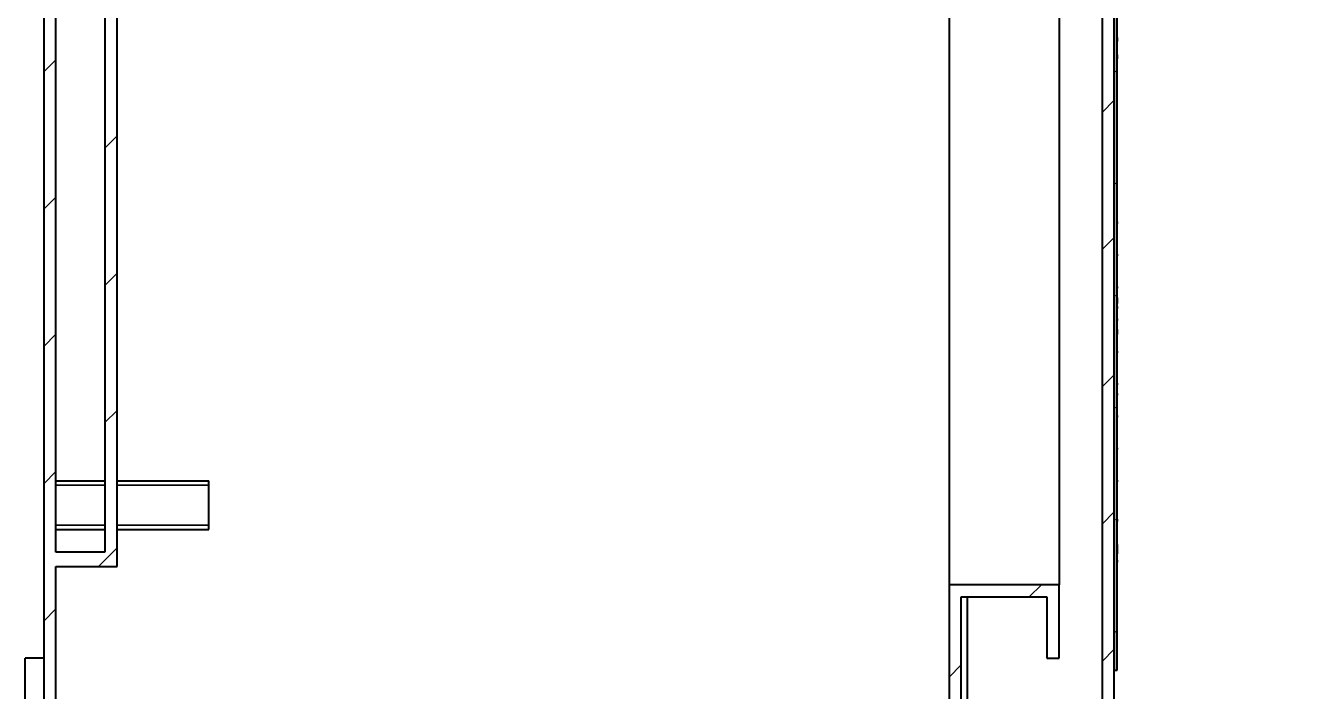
# Model space of a CAD drawing. Header units: millimetres. Extents: x 0 to 4205, y 0 to 2970.
# Drawn here: x 2761.5 to 2968.5, y 1024.3 to 1133.3 of the extents above; entities that cross this region are included whole.
import ezdxf

# ---------------------------------------------------------------- set-up
doc = ezdxf.new("R2010")
doc.units = ezdxf.units.MM
doc.header["$LTSCALE"] = 5
for name, color, linetype, lineweight in [('가시적인 것(ISO)', 3, 'Continuous', 40), ('가시적인 좁은 것(ISO)', 3, 'Continuous', 35), ('해치(ISO)', 7, 'Continuous', 18)]:
    doc.layers.add(name, color=color, linetype=linetype, lineweight=lineweight)

msp = doc.modelspace()

# ---------------------------------------------------------------- hatches: boundary and pattern name
at = {"layer": '해치(ISO)'}
h = msp.add_hatch(dxfattribs=at)
h.set_pattern_fill('ANSI31', color=256, scale=127, style=0)
h.set_pattern_definition([(45, (0, 0), (-11.22532, 11.22532), [])])
h.paths.add_polyline_path([(2834.516, 1434.762), (2832.016, 1434.762), (2828.766, 1434.762), (2828.766, 1433.762), (2827.974, 1433.762), (2827.974, 1428.762), (2831.016, 1428.762), (2831.016, 1432.762), (2832.516, 1432.762), (2832.516, 1397.762), (2912.516, 1397.762), (2912.516, 1372.762), (2930.516, 1372.762), (2930.516, 1384.762), (2928.516, 1384.762), (2928.516, 1374.762), (2914.516, 1374.762), (2914.516, 1399.762), (2834.516, 1399.762)])
h.paths.add_polyline_path([(2770.266, 1434.762), (2767.016, 1434.762), (2764.516, 1434.762), (2764.516, 1014.762), (2914.516, 1014.762), (2914.516, 1039.762), (2928.516, 1039.762), (2928.516, 1029.762), (2930.516, 1029.762), (2930.516, 1041.762), (2912.516, 1041.762), (2912.516, 1016.762), (2766.516, 1016.762), (2766.516, 1044.762), (2776.516, 1044.762), (2776.516, 1348.141), (2774.516, 1348.141), (2774.516, 1047.062), (2766.516, 1047.062), (2766.516, 1367.462), (2774.516, 1367.462), (2774.516, 1351.383), (2776.516, 1351.383), (2776.516, 1369.762), (2766.516, 1369.762), (2766.516, 1432.762), (2768.016, 1432.762), (2768.016, 1428.762), (2771.057, 1428.762), (2771.057, 1433.762), (2770.266, 1433.762)])
h.paths.add_polyline_path([(2779.516, 1434.762), (2776.766, 1434.762), (2776.766, 1433.762), (2775.974, 1433.762), (2775.974, 1428.762), (2779.016, 1428.762), (2779.016, 1432.762), (2779.516, 1432.762)])
h.paths.add_polyline_path([(2822.266, 1434.762), (2819.516, 1434.762), (2819.516, 1432.762), (2820.016, 1432.762), (2820.016, 1428.762), (2823.057, 1428.762), (2823.057, 1433.762), (2822.266, 1433.762)])
h.paths.add_polyline_path([(2923.516, 1014.762), (2923.516, 1016.762), (2915.516, 1016.762), (2915.516, 1014.762)])
h.paths.add_polyline_path([(2959.516, 1186.762), (2939.516, 1186.762), (2939.516, 1197.262), (2937.516, 1197.262), (2937.516, 1187.262), (2937.516, 1016.762), (2931.516, 1016.762), (2931.516, 1014.762), (2939.516, 1014.762), (2939.516, 1027.762), (2939.516, 1147.762), (2939.516, 1184.762), (2957.516, 1184.762), (2957.516, 1174.762), (2959.516, 1174.762)])
h.paths.add_polyline_path([(2915.516, 1397.762), (2937.516, 1397.762), (2937.516, 1337.262), (2937.516, 1327.262), (2939.516, 1327.262), (2939.516, 1337.762), (2959.516, 1337.762), (2959.516, 1349.762), (2957.516, 1349.762), (2957.516, 1339.762), (2939.516, 1339.762), (2939.516, 1399.762), (2915.516, 1399.762)])
h.paths.add_polyline_path([(2940.516, 1157.262), (2968.516, 1157.262), (2968.516, 1213.262), (2966.516, 1213.262), (2966.516, 1212.762), (2966.516, 1199.262), (2966.516, 1159.262), (2940.516, 1159.262)])
h.paths.add_polyline_path([(2968.516, 1367.262), (2940.516, 1367.262), (2940.516, 1365.262), (2966.516, 1365.262), (2966.516, 1325.262), (2966.516, 1311.762), (2966.516, 1311.262), (2968.516, 1311.262)])
h = msp.add_hatch(dxfattribs=at)
h.set_pattern_fill('ANSI31', color=256, scale=127, angle=105.00025, style=0)
h.set_pattern_definition([(150.00025, (0, 0), (-7.93744, -13.74819), [])])
h.paths.add_polyline_path([(2940.006, 1074.707), (2940.016, 1074.707), (2940.016, 1079.707), (2940.006, 1079.707), (2940.006, 1079.984), (2940.016, 1079.984), (2940.016, 1082.719), (2940.006, 1082.719), (2940.006, 1083.486), (2940.016, 1083.486), (2940.016, 1084.984), (2940.006, 1084.984), (2940.006, 1085.262), (2940.016, 1085.262), (2940.016, 1086.962), (2940.006, 1086.962), (2940.006, 1087.239), (2940.016, 1087.239), (2940.016, 1087.74), (2940.006, 1087.74), (2940.006, 1088.662), (2940.016, 1088.662), (2940.016, 1090.262), (2940.006, 1090.262), (2940.006, 1090.54), (2940.016, 1090.54), (2940.016, 1095.54), (2940.006, 1095.54), (2940.006, 1095.818), (2940.016, 1095.818), (2940.016, 1100.818), (2940.006, 1100.818), (2940.006, 1101.095), (2940.016, 1101.095), (2940.016, 1127.794), (2940.006, 1127.794), (2940.006, 1128.418), (2940.016, 1128.418), (2940.016, 1130.611), (2940.006, 1130.611), (2940.006, 1131.244), (2940.016, 1131.244), (2940.016, 1141.762), (2940.006, 1141.762), (2940.006, 1142.762), (2940.016, 1142.762), (2940.016, 1147.762), (2939.516, 1147.762), (2939.516, 1027.762), (2940.016, 1027.762), (2940.016, 1032.762), (2940.006, 1032.762), (2940.006, 1033.762), (2940.016, 1033.762), (2940.016, 1045.435), (2940.006, 1045.435), (2940.006, 1045.783), (2940.016, 1045.783), (2940.016, 1046.807), (2940.006, 1046.807), (2940.006, 1048.356), (2940.016, 1048.356), (2940.016, 1052.092), (2940.006, 1052.092), (2940.006, 1052.457), (2940.016, 1052.457), (2940.016, 1058.595), (2940.006, 1058.595), (2940.006, 1058.873), (2940.016, 1058.873), (2940.016, 1063.873), (2940.006, 1063.873), (2940.006, 1064.151), (2940.016, 1064.151), (2940.016, 1069.151), (2940.006, 1069.151), (2940.006, 1069.429), (2940.016, 1069.429), (2940.016, 1072.751), (2940.006, 1072.751), (2940.006, 1073.04), (2940.016, 1073.04), (2940.016, 1074.429), (2940.006, 1074.429)])

# ---------------------------------------------------------------- linework, layer by layer
at = {"layer": '가시적인 것(ISO)'}
for p, q in [((2764.516, 1434.762), (2764.516, 1014.762)), ((2766.516, 1047.062), (2766.516, 1367.462)), ((2774.516, 1348.141), (2774.516, 1047.062)), ((2776.516, 1044.762), (2776.516, 1348.141)), ((2912.516, 1214.762), (2912.516, 1041.762)), ((2937.516, 1197.262), (2937.516, 1016.762)), ((2939.516, 1014.762), (2939.516, 1184.762)), ((2930.516, 1159.991), (2930.516, 1041.762)), ((2939.516, 1147.762), (2939.516, 1027.762)), ((2940.016, 1131.244), (2940.016, 1141.762)), ((2940.006, 1130.611), (2940.006, 1131.244)), ((2940.006, 1131.244), (2940.016, 1131.244)), ((2940.016, 1130.611), (2940.006, 1130.611)), ((2940.016, 1128.418), (2940.016, 1130.611)), ((2940.006, 1127.794), (2940.006, 1128.418)), ((2940.006, 1128.418), (2940.016, 1128.418)), ((2940.016, 1127.794), (2940.006, 1127.794)), ((2940.016, 1101.095), (2940.016, 1127.794)), ((2940.006, 1100.818), (2940.006, 1101.095)), ((2940.006, 1101.095), (2940.016, 1101.095)), ((2940.016, 1100.818), (2940.006, 1100.818)), ((2940.016, 1101.095), (2940.016, 1100.818)), ((2940.016, 1095.818), (2940.016, 1100.818)), ((2940.006, 1095.54), (2940.006, 1095.818)), ((2940.006, 1095.818), (2940.016, 1095.818)), ((2940.016, 1095.54), (2940.006, 1095.54)), ((2940.016, 1095.818), (2940.016, 1095.54)), ((2940.016, 1090.54), (2940.016, 1095.54)), ((2940.006, 1090.262), (2940.006, 1090.54)), ((2940.006, 1090.54), (2940.016, 1090.54)), ((2940.016, 1090.262), (2940.006, 1090.262)), ((2940.016, 1090.54), (2940.016, 1090.262)), ((2940.016, 1088.662), (2940.016, 1090.262)), ((2940.006, 1087.74), (2940.006, 1088.662)), ((2940.006, 1088.662), (2940.016, 1088.662)), ((2940.016, 1088.39), (2940.006, 1088.39)), ((2940.016, 1087.74), (2940.006, 1087.74)), ((2940.006, 1086.962), (2940.006, 1087.239)), ((2940.006, 1087.239), (2940.016, 1087.239)), ((2940.016, 1086.962), (2940.006, 1086.962)), ((2940.016, 1088.662), (2940.016, 1088.39)), ((2940.016, 1088.39), (2940.016, 1087.74)), ((2940.016, 1087.239), (2940.016, 1087.74)), ((2940.016, 1087.239), (2940.016, 1086.962)), ((2940.016, 1085.262), (2940.016, 1086.962)), ((2940.006, 1084.984), (2940.006, 1085.262)), ((2940.006, 1085.262), (2940.016, 1085.262)), ((2940.016, 1084.984), (2940.006, 1084.984)), ((2940.016, 1085.262), (2940.016, 1084.984)), ((2940.016, 1083.486), (2940.016, 1084.984)), ((2940.006, 1082.719), (2940.006, 1083.486)), ((2940.006, 1083.486), (2940.016, 1083.486)), ((2940.016, 1082.719), (2940.006, 1082.719)), ((2940.016, 1083.486), (2940.016, 1082.719)), ((2940.016, 1079.984), (2940.016, 1082.719)), ((2940.006, 1079.707), (2940.006, 1079.984)), ((2940.006, 1079.984), (2940.016, 1079.984)), ((2940.016, 1079.707), (2940.006, 1079.707)), ((2940.016, 1079.984), (2940.016, 1079.707)), ((2940.016, 1074.707), (2940.016, 1079.707)), ((2940.006, 1074.707), (2940.016, 1074.707)), ((2940.006, 1074.429), (2940.006, 1074.707)), ((2940.016, 1074.429), (2940.006, 1074.429)), ((2940.016, 1074.707), (2940.016, 1074.429)), ((2940.016, 1073.04), (2940.016, 1074.429)), ((2940.006, 1072.751), (2940.006, 1073.04)), ((2940.006, 1073.04), (2940.016, 1073.04)), ((2940.016, 1072.751), (2940.006, 1072.751)), ((2940.016, 1073.04), (2940.016, 1072.751)), ((2940.016, 1069.429), (2940.016, 1072.751)), ((2940.006, 1069.151), (2940.006, 1069.429)), ((2940.006, 1069.429), (2940.016, 1069.429)), ((2940.016, 1069.151), (2940.006, 1069.151)), ((2940.016, 1069.429), (2940.016, 1069.151)), ((2940.016, 1064.151), (2940.016, 1069.151)), ((2940.006, 1063.873), (2940.006, 1064.151)), ((2940.006, 1064.151), (2940.016, 1064.151)), ((2940.016, 1064.151), (2940.016, 1063.873)), ((2940.016, 1063.873), (2940.006, 1063.873)), ((2940.016, 1058.873), (2940.016, 1063.873)), ((2766.516, 1058.762), (2774.516, 1058.762)), ((2776.516, 1058.762), (2791.516, 1058.762)), ((2791.516, 1050.762), (2791.516, 1058.762)), ((2940.006, 1058.595), (2940.006, 1058.873)), ((2940.006, 1058.873), (2940.016, 1058.873)), ((2940.016, 1058.595), (2940.006, 1058.595)), ((2940.016, 1058.873), (2940.016, 1058.595)), ((2940.016, 1052.457), (2940.016, 1058.595)), ((2940.006, 1052.092), (2940.006, 1052.457)), ((2940.006, 1052.457), (2940.016, 1052.457)), ((2940.016, 1052.092), (2940.006, 1052.092)), ((2940.016, 1052.457), (2940.016, 1052.092)), ((2940.016, 1048.356), (2940.016, 1052.092)), ((2766.516, 1050.762), (2774.516, 1050.762)), ((2776.516, 1050.762), (2791.516, 1050.762)), ((2940.006, 1046.807), (2940.006, 1048.356)), ((2774.516, 1047.062), (2766.516, 1047.062)), ((2940.006, 1045.435), (2940.006, 1045.783)), ((2940.006, 1045.783), (2940.016, 1045.783)), ((2940.016, 1045.435), (2940.006, 1045.435)), ((2940.016, 1045.783), (2940.016, 1046.807)), ((2940.016, 1045.783), (2940.016, 1045.435)), ((2940.016, 1033.762), (2940.016, 1045.435)), ((2766.516, 1016.762), (2766.516, 1044.762)), ((2766.516, 1044.762), (2776.516, 1044.762)), ((2912.516, 1041.762), (2912.516, 1016.762)), ((2930.516, 1041.762), (2912.516, 1041.762)), ((2930.516, 1029.762), (2930.516, 1041.762)), ((2914.516, 1014.762), (2914.516, 1039.762)), ((2914.516, 1039.762), (2928.516, 1039.762)), ((2915.516, 1016.762), (2915.516, 1039.762)), ((2928.516, 1039.762), (2928.516, 1029.762)), ((2940.006, 1032.762), (2940.006, 1033.762)), ((2940.006, 1033.762), (2940.016, 1033.762)), ((2940.016, 1032.762), (2940.016, 1033.762)), ((2940.016, 1032.762), (2940.006, 1032.762)), ((2940.016, 1027.762), (2940.016, 1032.762)), ((2764.516, 1029.762), (2761.516, 1029.762)), ((2761.516, 1020.762), (2761.516, 1029.762)), ((2928.516, 1029.762), (2930.516, 1029.762)), ((2939.516, 1027.762), (2940.016, 1027.762))]:
    msp.add_line(p, q, dxfattribs=at)
for points in [[(2940.016, 1131.244), (2940.016, 1131.18), (2940.016, 1131.084), (2940.016, 1130.901)], [(2940.016, 1130.901), (2940.016, 1130.776), (2940.016, 1130.611)], [(2940.016, 1128.418), (2940.016, 1128.391), (2940.016, 1128.365)], [(2940.016, 1128.365), (2940.016, 1128.084), (2940.016, 1127.91), (2940.016, 1127.794)], [(2940.016, 1047.674), (2940.016, 1047.496), (2940.016, 1047.2), (2940.016, 1047.073)]]:
    msp.add_open_spline(points, degree=2, dxfattribs=at)
for points, degree, knots in [([(2940.006, 1048.356), (2940.007, 1048.356), (2940.009, 1048.356), (2940.012, 1048.356), (2940.014, 1048.356), (2940.016, 1048.356)], 3, [-0.001, -0.001, -0.001, -0.001, -0.0005, -0.0005, 0, 0, 0, 0]), ([(2940.016, 1048.356), (2940.016, 1048.32), (2940.016, 1048.053), (2940.016, 1047.674)], 2, [0.7988558, 0.7988558, 0.7988558, 1, 2, 2, 2]), ([(2940.016, 1046.807), (2940.014, 1046.807), (2940.012, 1046.807), (2940.009, 1046.807), (2940.007, 1046.807), (2940.006, 1046.807)], 3, [-0.001, -0.001, -0.001, -0.001, -0.0005, -0.0005, 0, 0, 0, 0]), ([(2940.016, 1047.073), (2940.016, 1046.942), (2940.016, 1046.81), (2940.016, 1046.807)], 2, [0, 0, 0, 1, 1.026146, 1.026146, 1.026146])]:
    msp.add_open_spline(points, degree=degree, knots=knots, dxfattribs=at)
at = {"layer": '가시적인 좁은 것(ISO)'}
for p, q in [((2774.516, 1058.018), (2766.516, 1058.018)), ((2791.516, 1058.018), (2776.516, 1058.018)), ((2766.516, 1051.506), (2774.516, 1051.506)), ((2776.516, 1051.506), (2791.516, 1051.506))]:
    msp.add_line(p, q, dxfattribs=at)

doc.saveas('drawing.dxf')
